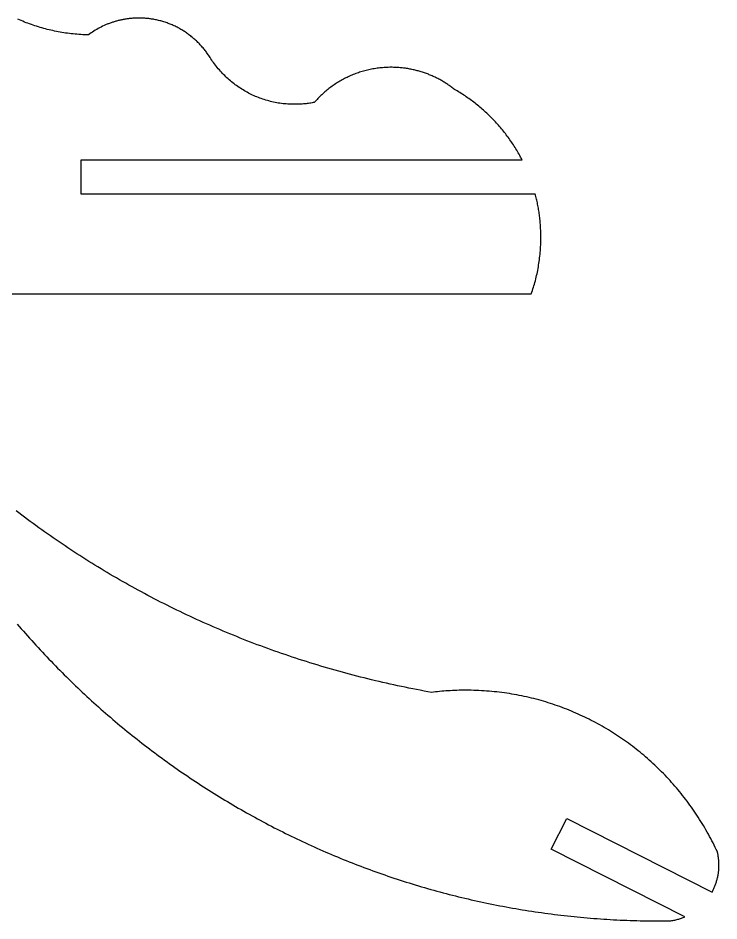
# Model space of a CAD drawing. Extents: x 205 to 567, y 321 to 897.
# Drawn here: x 472 to 534.8, y 669.5 to 750.4 of the extents above; entities that cross this region are included whole.
import ezdxf

# ---------------------------------------------------------------- set-up
doc = ezdxf.new("R2010")
doc.units = 0
doc.layers.add('Default_Layer', color=1, linetype='CONTINUOUS')

msp = doc.modelspace()

# ---------------------------------------------------------------- linework, layer by layer
at = {"layer": 'Default_Layer'}
for points in [[(441.562, 725.729), (518.021, 725.729), (518.072, 725.87), (518.121, 726.013), (518.168, 726.157), (518.214, 726.303), (518.259, 726.449), (518.302, 726.597), (518.344, 726.746), (518.385, 726.896), (518.424, 727.048), (518.461, 727.2), (518.497, 727.353), (518.532, 727.508), (518.564, 727.663), (518.596, 727.82), (518.626, 727.977), (518.654, 728.136), (518.681, 728.295), (518.706, 728.455), (518.729, 728.616), (518.751, 728.778), (518.771, 728.94), (518.789, 729.104), (518.806, 729.268), (518.821, 729.432), (518.835, 729.598), (518.846, 729.764), (518.856, 729.93), (518.864, 730.097), (518.871, 730.265), (518.875, 730.433), (518.878, 730.602), (518.879, 730.771), (518.878, 730.901), (518.877, 731.03), (518.874, 731.159), (518.87, 731.288), (518.866, 731.417), (518.86, 731.545), (518.853, 731.672), (518.845, 731.8), (518.836, 731.926), (518.826, 732.053), (518.815, 732.179), (518.804, 732.304), (518.791, 732.429), (518.777, 732.553), (518.762, 732.676), (518.747, 732.799), (518.73, 732.922), (518.712, 733.044), (518.694, 733.165), (518.674, 733.285), (518.654, 733.405), (518.633, 733.523), (518.611, 733.642), (518.588, 733.759), (518.564, 733.875), (518.539, 733.991), (518.514, 734.106), (518.487, 734.22), (518.46, 734.332), (518.432, 734.444), (518.403, 734.555), (518.374, 734.665), (477.675, 734.665), (477.675, 737.738), (477.675, 737.738), (517.195, 737.738), (517.13, 737.863), (517.063, 737.987), (516.995, 738.11), (516.927, 738.233), (516.857, 738.355), (516.786, 738.476), (516.715, 738.596), (516.642, 738.715), (516.568, 738.834), (516.494, 738.952), (516.418, 739.069), (516.342, 739.185), (516.265, 739.301), (516.186, 739.416), (516.107, 739.529), (516.027, 739.643), (515.945, 739.755), (515.863, 739.866), (515.78, 739.977), (515.696, 740.087), (515.611, 740.196), (515.525, 740.304), (515.439, 740.411), (515.351, 740.518), (515.262, 740.623), (515.173, 740.728), (515.082, 740.832), (514.991, 740.935), (514.899, 741.037), (514.806, 741.139), (514.712, 741.239), (514.617, 741.339), (514.521, 741.438), (514.424, 741.535), (514.327, 741.632), (514.228, 741.729), (514.129, 741.824), (514.029, 741.918), (513.928, 742.012), (513.826, 742.104), (513.723, 742.196), (513.619, 742.287), (513.515, 742.377), (513.41, 742.466), (513.303, 742.554), (513.197, 742.641), (513.089, 742.728), (512.98, 742.813), (512.87, 742.898), (512.76, 742.981), (512.649, 743.064), (512.537, 743.145), (512.424, 743.226), (512.311, 743.306), (512.196, 743.385), (512.081, 743.463), (511.965, 743.54), (511.848, 743.616), (511.731, 743.691), (511.612, 743.765), (511.493, 743.838), (511.373, 743.911), (511.252, 743.982), (511.131, 744.052), (511.058, 744.11), (510.985, 744.166), (510.911, 744.222), (510.837, 744.278), (510.761, 744.332), (510.686, 744.386), (510.609, 744.439), (510.532, 744.491), (510.455, 744.543), (510.377, 744.593), (510.298, 744.643), (510.219, 744.693), (510.139, 744.741), (510.059, 744.789), (509.978, 744.835), (509.896, 744.882), (509.814, 744.927), (509.732, 744.971), (509.649, 745.015), (509.565, 745.057), (509.481, 745.099), (509.396, 745.14), (509.311, 745.181), (509.225, 745.22), (509.139, 745.259), (509.053, 745.296), (508.965, 745.333), (508.878, 745.369), (508.79, 745.404), (508.701, 745.438), (508.612, 745.472), (508.523, 745.504), (508.433, 745.535), (508.342, 745.566), (508.252, 745.596), (508.16, 745.624), (508.069, 745.652), (507.977, 745.679), (507.884, 745.705), (507.791, 745.73), (507.698, 745.754), (507.604, 745.777), (507.51, 745.799), (507.416, 745.82), (507.321, 745.84), (507.226, 745.86), (507.131, 745.878), (507.035, 745.895), (506.938, 745.911), (506.842, 745.927), (506.745, 745.941), (506.648, 745.954), (506.55, 745.966), (506.452, 745.977), (506.354, 745.987), (506.255, 745.996), (506.156, 746.004), (506.057, 746.011), (505.958, 746.017), (505.858, 746.022), (505.758, 746.026), (505.658, 746.029), (505.557, 746.03), (505.457, 746.031), (505.328, 746.03), (505.2, 746.027), (505.072, 746.023), (504.945, 746.017), (504.819, 746.009), (504.692, 745.999), (504.567, 745.988), (504.441, 745.975), (504.317, 745.96), (504.192, 745.944), (504.069, 745.926), (503.946, 745.906), (503.823, 745.885), (503.701, 745.862), (503.579, 745.837), (503.459, 745.811), (503.338, 745.784), (503.219, 745.754), (503.1, 745.723), (502.981, 745.691), (502.863, 745.657), (502.746, 745.621), (502.63, 745.584), (502.514, 745.546), (502.399, 745.505), (502.284, 745.464), (502.171, 745.421), (502.058, 745.376), (501.945, 745.33), (501.834, 745.283), (501.723, 745.234), (501.613, 745.184), (501.504, 745.132), (501.396, 745.079), (501.288, 745.024), (501.181, 744.968), (501.075, 744.911), (500.97, 744.852), (500.866, 744.792), (500.762, 744.731), (500.66, 744.668), (500.558, 744.605), (500.457, 744.539), (500.358, 744.473), (500.259, 744.405), (500.161, 744.336), (500.063, 744.266), (499.967, 744.194), (499.872, 744.121), (499.778, 744.047), (499.685, 743.972), (499.592, 743.896), (499.501, 743.818), (499.411, 743.739), (499.322, 743.659), (499.234, 743.578), (499.147, 743.496), (499.06, 743.413), (498.976, 743.328), (498.892, 743.242), (498.809, 743.156), (498.727, 743.068), (498.647, 742.979), (498.567, 742.889), (498.466, 742.869), (498.364, 742.849), (498.26, 742.831), (498.154, 742.814), (498.047, 742.798), (497.938, 742.783), (497.828, 742.77), (497.717, 742.758), (497.604, 742.747), (497.491, 742.738), (497.377, 742.73), (497.262, 742.724), (497.146, 742.718), (497.03, 742.715), (496.913, 742.712), (496.795, 742.712), (496.646, 742.713), (496.498, 742.717), (496.351, 742.723), (496.204, 742.731), (496.057, 742.742), (495.911, 742.755), (495.766, 742.77), (495.622, 742.788), (495.478, 742.808), (495.336, 742.83), (495.193, 742.855), (495.052, 742.882), (494.911, 742.911), (494.772, 742.942), (494.633, 742.976), (494.495, 743.011), (494.357, 743.049), (494.221, 743.089), (494.086, 743.131), (493.951, 743.175), (493.817, 743.221), (493.685, 743.269), (493.553, 743.319), (493.422, 743.372), (493.293, 743.426), (493.164, 743.482), (493.036, 743.541), (492.91, 743.601), (492.784, 743.663), (492.66, 743.727), (492.537, 743.793), (492.415, 743.861), (492.294, 743.93), (492.174, 744.002), (492.055, 744.075), (491.938, 744.15), (491.822, 744.227), (491.707, 744.306), (491.593, 744.386), (491.481, 744.468), (491.37, 744.552), (491.26, 744.638), (491.151, 744.725), (491.044, 744.814), (490.939, 744.905), (490.834, 744.997), (490.732, 745.091), (490.63, 745.186), (490.53, 745.283), (490.432, 745.382), (490.334, 745.482), (490.239, 745.584), (490.145, 745.687), (490.052, 745.791), (489.961, 745.897), (489.872, 746.005), (489.784, 746.114), (489.698, 746.224), (489.614, 746.336), (489.531, 746.449), (489.45, 746.563), (489.37, 746.679), (489.292, 746.796), (489.216, 746.915), (489.164, 746.997), (489.11, 747.078), (489.056, 747.158), (489.001, 747.238), (488.945, 747.317), (488.887, 747.395), (488.829, 747.472), (488.77, 747.548), (488.71, 747.624), (488.649, 747.699), (488.588, 747.773), (488.525, 747.846), (488.462, 747.918), (488.397, 747.99), (488.332, 748.061), (488.266, 748.131), (488.199, 748.2), (488.131, 748.268), (488.062, 748.335), (487.993, 748.401), (487.922, 748.467), (487.851, 748.531), (487.779, 748.595), (487.706, 748.657), (487.633, 748.719), (487.558, 748.78), (487.483, 748.84), (487.407, 748.899), (487.33, 748.957), (487.253, 749.014), (487.175, 749.07), (487.096, 749.125), (487.016, 749.179), (486.936, 749.232), (486.854, 749.284), (486.772, 749.335), (486.69, 749.385), (486.606, 749.434), (486.522, 749.482), (486.438, 749.529), (486.352, 749.575), (486.266, 749.62), (486.179, 749.664), (486.092, 749.707), (486.004, 749.748), (485.915, 749.789), (485.826, 749.828), (485.736, 749.866), (485.645, 749.904), (485.554, 749.94), (485.462, 749.975), (485.37, 750.008), (485.277, 750.041), (485.183, 750.073), (485.089, 750.103), (484.994, 750.132), (484.898, 750.16), (484.802, 750.187), (484.706, 750.213), (484.609, 750.237), (484.511, 750.26), (484.413, 750.282), (484.315, 750.303), (484.215, 750.323), (484.137, 750.337), (484.058, 750.351), (483.977, 750.364), (483.895, 750.376), (483.812, 750.388), (483.728, 750.398), (483.643, 750.407), (483.556, 750.416), (483.469, 750.424), (483.382, 750.43), (483.293, 750.436), (483.204, 750.441), (483.115, 750.444), (483.024, 750.447), (482.934, 750.448), (482.843, 750.449), (482.763, 750.449), (482.684, 750.447), (482.604, 750.445), (482.525, 750.442), (482.446, 750.439), (482.367, 750.434), (482.289, 750.429), (482.21, 750.423), (482.132, 750.416), (482.054, 750.408), (481.977, 750.4), (481.9, 750.39), (481.822, 750.38), (481.746, 750.37), (481.669, 750.358), (481.593, 750.346), (481.516, 750.332), (481.441, 750.319), (481.365, 750.304), (481.29, 750.289), (481.215, 750.272), (481.14, 750.256), (481.066, 750.238), (480.992, 750.22), (480.918, 750.201), (480.844, 750.181), (480.771, 750.16), (480.698, 750.139), (480.626, 750.117), (480.554, 750.095), (480.482, 750.071), (480.41, 750.047), (480.339, 750.023), (480.268, 749.997), (480.198, 749.971), (480.127, 749.944), (480.058, 749.917), (479.988, 749.889), (479.919, 749.86), (479.85, 749.831), (479.714, 749.77), (479.579, 749.707), (479.446, 749.641), (479.315, 749.572), (479.185, 749.501), (479.056, 749.428), (478.93, 749.352), (478.805, 749.274), (478.682, 749.193), (478.561, 749.111), (478.442, 749.025), (478.324, 748.938), (478.151, 748.943), (477.977, 748.949), (477.804, 748.957), (477.632, 748.967), (477.46, 748.978), (477.289, 748.991), (477.118, 749.006), (476.948, 749.023), (476.778, 749.042), (476.609, 749.062), (476.441, 749.084), (476.273, 749.107), (476.105, 749.133), (475.938, 749.16), (475.772, 749.188), (475.607, 749.218), (475.442, 749.25), (475.277, 749.284), (475.113, 749.319), (474.95, 749.356), (474.788, 749.394), (474.626, 749.434), (474.465, 749.476), (474.304, 749.519), (474.145, 749.563), (473.986, 749.61), (473.827, 749.657), (473.67, 749.707), (473.513, 749.758), (473.357, 749.81), (473.201, 749.864), (473.047, 749.919), (472.893, 749.976), (472.74, 750.035), (472.587, 750.095), (472.436, 750.156), (472.285, 750.219), (472.135, 750.283), (471.986, 750.349)], [(471.926, 696.103), (472.11, 695.889), (472.295, 695.676), (472.481, 695.463), (472.667, 695.251), (472.854, 695.04), (473.042, 694.829), (473.231, 694.619), (473.42, 694.41), (473.61, 694.202), (473.801, 693.994), (473.993, 693.787), (474.185, 693.581), (474.378, 693.375), (474.572, 693.17), (474.766, 692.966), (474.961, 692.763), (475.157, 692.56), (475.354, 692.358), (475.551, 692.157), (475.749, 691.957), (475.948, 691.757), (476.147, 691.558), (476.348, 691.36), (476.548, 691.163), (476.75, 690.966), (476.952, 690.77), (477.155, 690.575), (477.359, 690.381), (477.563, 690.187), (477.768, 689.994), (477.974, 689.802), (478.181, 689.61), (478.388, 689.42), (478.596, 689.23), (478.804, 689.041), (479.013, 688.853), (479.223, 688.665), (479.434, 688.478), (479.645, 688.292), (479.857, 688.107), (480.07, 687.923), (480.283, 687.739), (480.497, 687.556), (480.711, 687.374), (480.927, 687.193), (481.143, 687.012), (481.359, 686.833), (481.576, 686.654), (481.794, 686.476), (482.013, 686.298), (482.232, 686.122), (482.452, 685.946), (482.672, 685.771), (482.893, 685.597), (483.115, 685.424), (483.338, 685.252), (483.561, 685.08), (483.784, 684.909), (484.009, 684.739), (484.234, 684.57), (484.459, 684.402), (484.685, 684.234), (484.912, 684.068), (485.14, 683.902), (485.368, 683.737), (485.596, 683.572), (485.826, 683.409), (486.056, 683.247), (486.286, 683.085), (486.517, 682.924), (486.749, 682.764), (486.981, 682.605), (487.214, 682.447), (487.448, 682.289), (487.682, 682.133), (487.917, 681.977), (488.152, 681.822), (488.388, 681.668), (488.625, 681.515), (488.862, 681.363), (489.099, 681.211), (489.338, 681.061), (489.577, 680.911), (489.816, 680.762), (490.056, 680.614), (490.297, 680.467), (490.538, 680.321), (490.78, 680.175), (491.022, 680.031), (491.265, 679.887), (491.508, 679.745), (491.752, 679.603), (491.997, 679.462), (492.242, 679.322), (492.488, 679.183), (492.734, 679.045), (492.981, 678.907), (493.228, 678.771), (493.476, 678.636), (493.725, 678.501), (493.974, 678.367), (494.223, 678.234), (494.473, 678.103), (494.724, 677.972), (494.975, 677.842), (495.227, 677.712), (495.479, 677.584), (495.732, 677.457), (495.985, 677.33), (496.239, 677.205), (496.493, 677.081), (496.748, 676.957), (497.003, 676.834), (497.259, 676.713), (497.516, 676.592), (497.773, 676.472), (498.03, 676.353), (498.288, 676.235), (498.547, 676.118), (498.806, 676.002), (499.065, 675.887), (499.325, 675.773), (499.585, 675.659), (499.846, 675.547), (500.108, 675.436), (500.37, 675.325), (500.632, 675.216), (500.895, 675.107), (501.159, 675), (501.423, 674.893), (501.687, 674.788), (501.952, 674.683), (502.217, 674.58), (502.483, 674.477), (502.749, 674.375), (503.016, 674.275), (503.283, 674.175), (503.551, 674.076), (503.819, 673.979), (504.088, 673.882), (504.357, 673.786), (504.626, 673.691), (504.896, 673.598), (505.167, 673.505), (505.438, 673.413), (505.709, 673.322), (505.981, 673.233), (506.253, 673.144), (506.526, 673.056), (506.799, 672.969), (507.073, 672.884), (507.347, 672.799), (507.621, 672.715), (507.896, 672.632), (508.171, 672.551), (508.447, 672.47), (508.723, 672.39), (509, 672.312), (509.277, 672.234), (509.554, 672.158), (509.832, 672.082), (510.111, 672.008), (510.389, 671.934), (510.668, 671.862), (510.948, 671.79), (511.228, 671.72), (511.508, 671.651), (511.789, 671.582), (512.07, 671.515), (512.352, 671.449), (512.634, 671.384), (512.916, 671.32), (513.199, 671.257), (513.482, 671.195), (513.765, 671.134), (514.049, 671.074), (514.334, 671.016), (514.618, 670.958), (514.903, 670.901), (515.189, 670.846), (515.475, 670.791), (515.761, 670.738), (516.047, 670.685), (516.334, 670.634), (516.622, 670.584), (516.909, 670.535), (517.197, 670.487), (517.486, 670.44), (517.774, 670.394), (518.063, 670.349), (518.353, 670.306), (518.643, 670.263), (518.933, 670.222), (519.223, 670.181), (519.514, 670.142), (519.806, 670.104), (520.097, 670.067), (520.389, 670.031), (520.681, 669.996), (520.974, 669.962), (521.267, 669.93), (521.56, 669.898), (521.854, 669.868), (522.147, 669.839), (522.442, 669.811), (522.736, 669.784), (523.031, 669.758), (523.326, 669.733), (523.622, 669.709), (523.918, 669.687), (524.214, 669.666), (524.51, 669.645), (524.807, 669.626), (525.104, 669.608), (525.401, 669.591), (525.699, 669.576), (525.997, 669.561), (526.295, 669.548), (526.594, 669.536), (526.893, 669.525), (527.192, 669.515), (527.492, 669.506), (527.791, 669.498), (528.091, 669.492), (528.392, 669.487), (528.692, 669.483), (528.993, 669.48), (529.294, 669.478), (529.596, 669.477), (530.03, 669.479), (530.431, 669.482), (530.525, 669.495), (530.618, 669.509), (530.71, 669.525), (530.8, 669.542), (530.89, 669.561), (530.978, 669.58), (531.065, 669.602), (531.15, 669.624), (531.235, 669.648), (531.318, 669.673), (531.4, 669.7), (531.48, 669.727), (531.559, 669.756), (531.637, 669.786), (531.713, 669.817), (531.788, 669.849), (519.814, 675.928), (519.814, 675.928), (521.205, 678.668), (534.223, 672.058), (534.259, 672.124), (534.295, 672.191), (534.329, 672.258), (534.362, 672.326), (534.394, 672.395), (534.425, 672.465), (534.456, 672.535), (534.485, 672.606), (534.513, 672.678), (534.54, 672.75), (534.566, 672.823), (534.591, 672.897), (534.615, 672.971), (534.638, 673.046), (534.659, 673.122), (534.68, 673.198), (534.699, 673.274), (534.717, 673.351), (534.734, 673.429), (534.75, 673.507), (534.765, 673.586), (534.778, 673.665), (534.791, 673.744), (534.802, 673.824), (534.811, 673.905), (534.82, 673.986), (534.827, 674.067), (534.833, 674.149), (534.838, 674.231), (534.841, 674.313), (534.843, 674.396), (534.844, 674.479), (534.843, 674.558), (534.841, 674.637), (534.838, 674.716), (534.834, 674.794), (534.829, 674.871), (534.822, 674.948), (534.815, 675.025), (534.806, 675.1), (534.796, 675.175), (534.786, 675.249), (534.774, 675.322), (534.761, 675.394), (534.747, 675.465), (534.732, 675.535), (534.717, 675.604), (534.7, 675.672), (534.606, 675.874), (534.509, 676.074), (534.411, 676.274), (534.312, 676.472), (534.211, 676.67), (534.108, 676.866), (534.004, 677.062), (533.898, 677.256), (533.79, 677.449), (533.681, 677.641), (533.57, 677.832), (533.457, 678.022), (533.343, 678.211), (533.228, 678.398), (533.111, 678.585), (532.992, 678.77), (532.872, 678.955), (532.75, 679.138), (532.627, 679.32), (532.502, 679.5), (532.376, 679.68), (532.249, 679.858), (532.119, 680.035), (531.989, 680.211), (531.857, 680.386), (531.723, 680.56), (531.588, 680.732), (531.452, 680.903), (531.314, 681.073), (531.175, 681.241), (531.034, 681.408), (530.892, 681.574), (530.749, 681.739), (530.604, 681.902), (530.458, 682.064), (530.31, 682.225), (530.161, 682.384), (530.011, 682.542), (529.86, 682.699), (529.707, 682.854), (529.553, 683.008), (529.397, 683.161), (529.24, 683.312), (529.082, 683.462), (528.923, 683.61), (528.763, 683.757), (528.601, 683.903), (528.438, 684.047), (528.273, 684.19), (528.108, 684.331), (527.941, 684.471), (527.773, 684.609), (527.604, 684.746), (527.433, 684.882), (527.262, 685.016), (527.089, 685.148), (526.915, 685.279), (526.74, 685.408), (526.564, 685.536), (526.387, 685.663), (526.208, 685.787), (526.029, 685.911), (525.848, 686.032), (525.666, 686.152), (525.484, 686.271), (525.3, 686.388), (525.115, 686.503), (524.928, 686.617), (524.741, 686.729), (524.553, 686.84), (524.364, 686.949), (524.174, 687.056), (523.982, 687.161), (523.79, 687.265), (523.597, 687.368), (523.403, 687.468), (523.207, 687.567), (523.011, 687.664), (522.814, 687.76), (522.616, 687.854), (522.417, 687.946), (522.217, 688.036), (522.016, 688.125), (521.814, 688.211), (521.611, 688.297), (521.408, 688.38), (521.203, 688.461), (520.998, 688.541), (520.792, 688.619), (520.584, 688.695), (520.377, 688.77), (520.168, 688.842), (519.958, 688.913), (519.748, 688.982), (519.536, 689.049), (519.324, 689.114), (519.111, 689.177), (518.898, 689.239), (518.683, 689.298), (518.468, 689.356), (518.252, 689.412), (518.035, 689.466), (517.818, 689.517), (517.599, 689.567), (517.38, 689.616), (517.161, 689.662), (516.94, 689.706), (516.719, 689.748), (516.498, 689.788), (516.275, 689.827), (516.052, 689.863), (515.828, 689.897), (515.604, 689.929), (515.379, 689.96), (515.153, 689.988), (514.927, 690.014), (514.7, 690.038), (514.473, 690.06), (514.245, 690.08), (514.016, 690.098), (513.787, 690.114), (513.557, 690.128), (513.326, 690.14), (513.095, 690.149), (512.864, 690.157), (512.632, 690.162), (512.399, 690.165), (512.166, 690.166), (511.963, 690.165), (511.76, 690.163), (511.558, 690.159), (511.357, 690.153), (511.157, 690.146), (510.958, 690.138), (510.761, 690.128), (510.566, 690.116), (510.372, 690.103), (510.18, 690.089), (509.991, 690.073), (509.804, 690.056), (509.62, 690.037), (509.439, 690.017), (509.261, 689.996), (509.085, 689.974), (508.745, 690.035), (508.404, 690.098), (508.065, 690.162), (507.726, 690.227), (507.387, 690.293), (507.049, 690.361), (506.712, 690.429), (506.376, 690.499), (506.04, 690.571), (505.705, 690.643), (505.37, 690.716), (505.036, 690.791), (504.703, 690.867), (504.371, 690.944), (504.039, 691.023), (503.707, 691.102), (503.377, 691.183), (503.047, 691.265), (502.717, 691.348), (502.389, 691.432), (502.06, 691.517), (501.733, 691.604), (501.406, 691.691), (501.08, 691.78), (500.755, 691.87), (500.43, 691.961), (500.106, 692.054), (499.783, 692.147), (499.46, 692.242), (499.138, 692.338), (498.816, 692.435), (498.496, 692.533), (498.176, 692.632), (497.856, 692.732), (497.538, 692.834), (497.22, 692.936), (496.902, 693.04), (496.586, 693.145), (496.27, 693.251), (495.954, 693.358), (495.64, 693.466), (495.326, 693.575), (495.013, 693.686), (494.7, 693.797), (494.388, 693.91), (494.077, 694.023), (493.767, 694.138), (493.457, 694.254), (493.148, 694.371), (492.84, 694.489), (492.532, 694.608), (492.225, 694.729), (491.919, 694.85), (491.614, 694.973), (491.309, 695.096), (491.005, 695.221), (490.702, 695.346), (490.399, 695.473), (490.097, 695.601), (489.796, 695.73), (489.495, 695.86), (489.196, 695.991), (488.897, 696.123), (488.598, 696.256), (488.301, 696.39), (488.004, 696.525), (487.708, 696.661), (487.412, 696.799), (487.118, 696.937), (486.824, 697.076), (486.531, 697.217), (486.238, 697.358), (485.947, 697.5), (485.656, 697.644), (485.365, 697.788), (485.076, 697.934), (484.787, 698.08), (484.499, 698.228), (484.212, 698.376), (483.926, 698.526), (483.64, 698.677), (483.355, 698.828), (483.071, 698.981), (482.787, 699.134), (482.505, 699.289), (482.223, 699.444), (481.942, 699.601), (481.661, 699.758), (481.382, 699.917), (481.103, 700.076), (480.825, 700.237), (480.547, 700.398), (480.271, 700.561), (479.995, 700.724), (479.72, 700.888), (479.446, 701.054), (479.172, 701.22), (478.9, 701.387), (478.628, 701.555), (478.357, 701.725), (478.086, 701.895), (477.817, 702.066), (477.548, 702.238), (477.28, 702.411), (477.013, 702.585), (476.747, 702.759), (476.481, 702.935), (476.216, 703.112), (475.952, 703.289), (475.689, 703.468), (475.427, 703.647), (475.165, 703.828), (474.904, 704.009), (474.644, 704.191), (474.385, 704.374), (474.127, 704.558), (473.869, 704.743), (473.612, 704.929), (473.357, 705.116), (473.101, 705.304), (472.847, 705.492), (472.594, 705.682), (472.341, 705.872), (472.089, 706.063), (471.838, 706.255)]]:
    msp.add_lwpolyline(points, dxfattribs=at)

doc.saveas('drawing.dxf')
